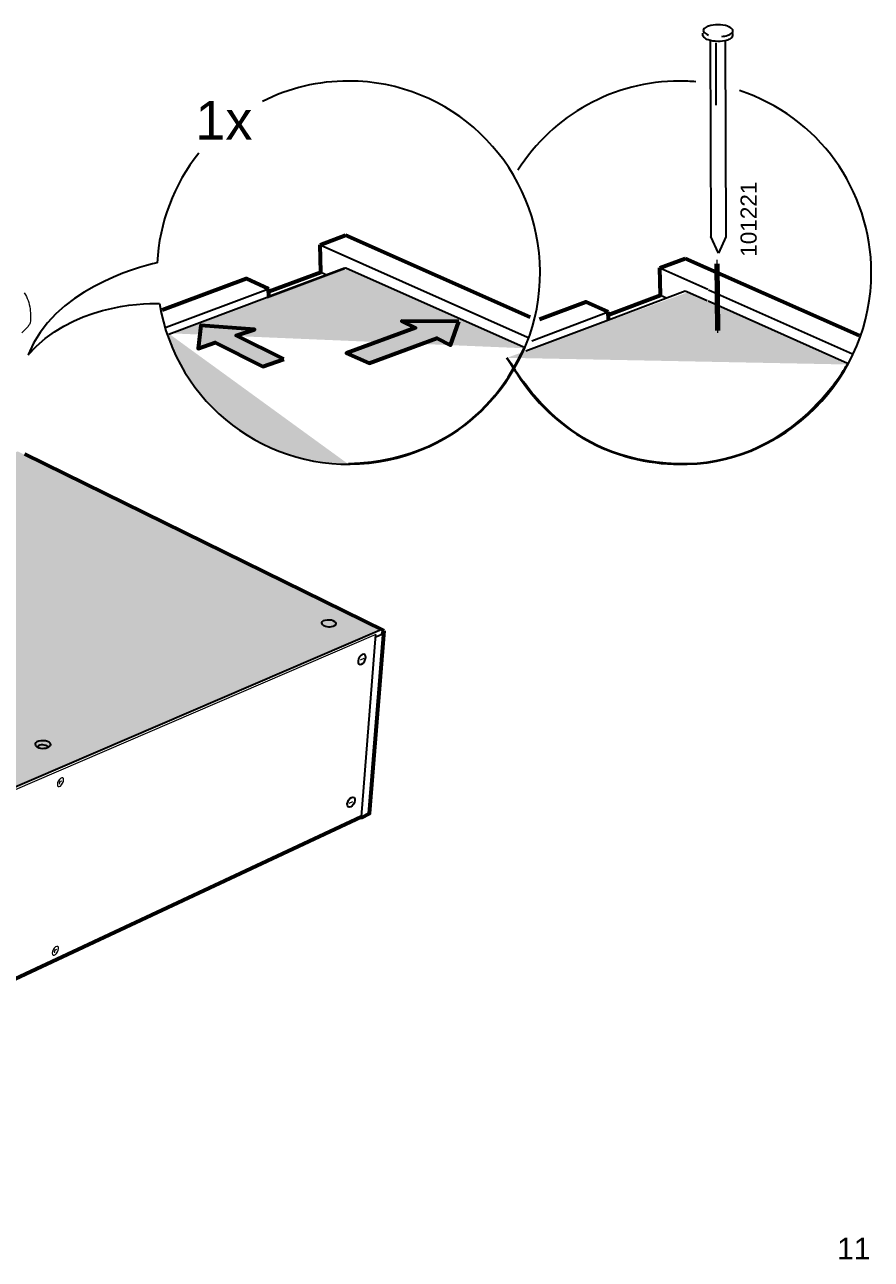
# Model space of a CAD drawing. Header units: metres. Extents: x -0.7 to 7.4, y 0 to 11.2.
# Drawn here: x 3.47 to 7.39, y 0.58 to 6.28 of the extents above; entities that cross this region are included whole.
import ezdxf

# ---------------------------------------------------------------- set-up
doc = ezdxf.new("R2010")
doc.units = ezdxf.units.M
doc.header["$MEASUREMENT"] = 0
doc.layers.add('PDF_Geometry', color=7, linetype='Continuous')
doc.layers.add('PDF_Text', color=7, linetype='Continuous')
doc.layers.add('PDF_Solid Fills', color=7, linetype='Continuous', true_color=0xc6c8ca)
doc.styles.add('PDF Arial', font='Arial.ttf')

msp = doc.modelspace()

# ---------------------------------------------------------------- hatches: boundary and pattern name
at = {"layer": 'PDF_Geometry', "true_color": 0xc6c8ca, "transparency": 33554559}
h = msp.add_hatch(color=9, dxfattribs=at)
h.paths.add_polyline_path([(4.1362, 4.8572), (4.9593, 5.1539), (5.782, 4.7878)], flags=0)
h.paths.add_polyline_path([(4.1362, 4.8572, 0.330618), (4.9695, 4.2515)], flags=0)
at = {"layer": 'PDF_Geometry', "transparency": 33554559}
for points in [[(5.4802, 4.9121), (5.2162, 4.9129), (5.279, 4.8822), (4.961, 4.7652), (5.065, 4.719), (5.3775, 4.834), (5.4416, 4.8026)], [(4.6709, 4.7371), (4.4507, 4.8472), (4.535, 4.8738), (4.2864, 4.8923), (4.2737, 4.787), (4.353, 4.814), (4.5737, 4.7037)]]:
    msp.add_hatch(color=256, dxfattribs=at).paths.add_polyline_path(points)
at = {"layer": 'PDF_Geometry', "true_color": 0xc6c8ca, "transparency": 33554559}
for points in [[(3.4267, 4.3059), (3.4403, 4.3108), (5.1107, 3.489), (1.9001, 2.1151), (0.3424, 3.1764)], [(3.4267, 4.3003), (3.4403, 4.3053), (5.1107, 3.4834), (1.9001, 2.1096), (0.3424, 3.1708)]]:
    msp.add_hatch(color=9, dxfattribs=at).paths.add_polyline_path(points)

# ---------------------------------------------------------------- linework, layer by layer
at = {"layer": 'PDF_Geometry', "lineweight": 25}
for points in [[(6.6964, 6.2293, 0.048208), (6.7236, 6.2349, 0.115375), (6.7439, 6.2468, 0.427525), (6.7438, 6.2639, 0.113911), (6.7234, 6.2763, 0.07786), (6.6789, 6.2838, 0.078345), (6.6345, 6.2775, 0.116739), (6.6141, 6.2656, 0.203943), (6.6105, 6.2571)], [(6.7457, 6.2427), (6.7457, 6.2332, -0.2076), (6.7421, 6.2247, -0.114863), (6.7217, 6.2128, -0.078769), (6.6773, 6.2064, -0.078122), (6.6328, 6.2139, -0.112283), (6.6124, 6.2263, -0.202008), (6.6086, 6.2349), (6.6086, 6.2444)], [(4.0953, 4.9949, 2.162803), (4.9697, 6.0234, 0.117644), (4.5712, 5.9287)], [(6.576, 6.0201, 0.020647), (6.5017, 6.0231, 0.257264), (5.7532, 5.6112)], [(5.7497, 4.6689, 0.259214), (6.5017, 4.2515, 0.414214), (7.3875, 5.1373, 0.324193), (6.7774, 5.9794)], [(4.8462, 3.514), (4.8469, 3.5127), (4.8478, 3.5114), (4.849, 3.5102), (4.8503, 3.5089), (4.8519, 3.5078), (4.8537, 3.5066), (4.8557, 3.5056, 0.281499), (4.912, 3.5097)], [(3.5217, 2.9526), (3.5224, 2.9511), (3.5235, 2.9497), (3.5248, 2.9483), (3.5263, 2.9469), (3.5281, 2.9456), (3.5301, 2.9443, 0.312318), (3.5915, 2.9507)]]:
    msp.add_lwpolyline(points, format="xyb", dxfattribs=at)
for points in [[(6.643, 6.2109), (6.6459, 5.304)], [(6.6684, 6.2), (6.6687, 5.911)], [(6.7115, 6.21), (6.7145, 5.3031)], [(4.8379, 5.2666), (5.7973, 4.8396)], [(6.6805, 5.2279), (6.6459, 5.304)], [(6.7145, 5.3031), (6.6805, 5.2279)], [(4.8412, 5.1399), (4.8693, 5.1277)], [(4.9518, 5.1584), (4.9566, 5.1602), (5.7797, 4.7936)], [(6.409, 5.1595), (6.6315, 5.0604)], [(4.127, 4.8853), (4.6001, 5.0628)], [(4.1385, 4.8532), (4.5929, 5.0238)], [(6.172, 4.9197), (6.5274, 5.0531)], [(6.4123, 5.0328), (6.4404, 5.0206)], [(6.5274, 5.0531), (6.537, 5.0489)], [(6.537, 5.0489), (6.6283, 5.0082)], [(6.6342, 5.0586), (7.3012, 4.7624)], [(6.6323, 5.007), (7.2775, 4.719)], [(5.7902, 4.7765), (6.1715, 4.9198)], [(5.817, 4.8228), (6.1711, 4.9557)], [(5.1124, 3.4834), (1.9028, 2.1032)], [(5.0297, 2.6207), (5.0956, 3.4637)], [(5.0949, 3.4547), (5.0961, 3.4541)], [(5.0961, 3.4541), (5.1243, 3.4662)], [(5.1243, 3.4662), (5.1251, 3.4767)], [(5.1251, 3.4767), (5.1345, 3.4807)]]:
    msp.add_lwpolyline(points, dxfattribs=at)
at = {"layer": 'PDF_Geometry', "lineweight": 53}
for points in [[(4.8379, 5.2666), (4.9556, 5.3103)], [(5.8098, 4.9308), (4.9556, 5.3103)], [(4.6, 5.0498), (4.8412, 5.1399), (4.8379, 5.2666)], [(6.409, 5.1595), (6.5267, 5.2031)], [(7.3307, 4.846), (6.5267, 5.2031)], [(6.1711, 4.9427), (6.4123, 5.0328), (6.409, 5.1595)], [(4.1084, 4.966), (4.4963, 5.1098), (4.6, 5.0628)], [(4.6008, 5.0271), (4.6, 5.0628)], [(5.8533, 4.9225), (6.0673, 5.0027), (6.1711, 4.9557)], [(6.1719, 4.92), (6.1711, 4.9557)], [(5.1345, 3.4807), (3.4734, 4.2986)], [(5.0283, 2.6201), (5.0309, 2.6186), (5.0675, 2.6358), (5.1345, 3.4807)], [(1.9726, 1.1911), (5.0297, 2.6207)]]:
    msp.add_lwpolyline(points, dxfattribs=at)
at = {"layer": 'PDF_Geometry', "lineweight": 18}
for points in [[(6.6776, 4.8593), (6.6743, 5.1961)], [(5.0956, 3.4637), (1.9477, 2.11), (1.948, 2.1001)], [(5.0249, 3.3467), (5.0414, 3.3544)], [(3.6338, 2.7776), (3.6384, 2.7857)], [(3.6344, 2.7721), (3.6338, 2.7776)], [(3.6384, 2.7857), (3.6434, 2.788)], [(4.9733, 2.685), (4.9898, 2.6927)], [(3.6105, 1.9981), (3.6151, 2.0062), (3.6201, 2.0085)], [(3.6111, 1.9926), (3.6105, 1.9981)]]:
    msp.add_lwpolyline(points, dxfattribs=at)
at = {"layer": 'PDF_Geometry', "lineweight": 35}
msp.add_lwpolyline([(4.5929, 5.0238), (4.9518, 5.1586)], dxfattribs=at)
at = {"layer": 'PDF_Geometry', "color": 7, "lineweight": 70, "true_color": 0xffffff}
msp.add_lwpolyline([(6.6774, 4.8697), (6.6744, 5.1777)], dxfattribs=at)
at = {"layer": 'PDF_Geometry', "lineweight": 18}
msp.add_lwpolyline([(3.4704, 5.0435, -0.115453), (3.4969, 4.9701), (3.4977, 4.9606), (3.4983, 4.9511), (3.4986, 4.9417), (3.4988, 4.9323), (3.4987, 4.9231), (3.4984, 4.9139), (3.4979, 4.9049), (3.4956, 4.9014), (3.4936, 4.8982), (3.4917, 4.8952), (3.4898, 4.8922), (3.4877, 4.8888), (3.4855, 4.8852), (3.4587, 4.8588)], format="xyb", dxfattribs=at)
at = {"layer": 'PDF_Geometry', "lineweight": 53}
for points in [[(5.4802, 4.9121), (5.2162, 4.9129), (5.279, 4.8822), (4.961, 4.7652), (5.065, 4.719), (5.3775, 4.834), (5.4416, 4.8026)], [(4.6709, 4.7371), (4.4507, 4.8472), (4.535, 4.8738), (4.2864, 4.8923), (4.2737, 4.787), (4.353, 4.814), (4.5737, 4.7037)]]:
    msp.add_lwpolyline(points, close=True, dxfattribs=at)
at = {"layer": 'PDF_Geometry', "lineweight": 25}
for centre, radius, start, end in [((6.6513, 6.2866), 0.0532, 225.8651, 251.7844), ((4.9655, 5.1388), 0.8817, 141.3442, 177.1127), ((3.5541, 2.916), 0.038, 43.8046, 130.7471)]:
    msp.add_arc(centre, radius, start, end, dxfattribs=at)
at = {"layer": 'PDF_Geometry', "lineweight": 18}
msp.add_arc((3.6134, 2.0255), 0.00664, 279.6447, 281.5946, dxfattribs=at)
at = {"layer": 'PDF_Geometry', "lineweight": 25}
for centre, major_axis, ratio, start_param, end_param in [((4.8793, 3.5156), (-0.0339, 0.0022), 0.456998, 2.896318, 6.528501), ((5.0315, 3.3498), (0.0119, 0.0229), 0.58736, 3.772195, 10.05538), ((3.5567, 2.9556), (-0.0358, 0.001), 0.48823, 2.911321, 6.511405), ((4.9816, 2.6888), (0.0122, 0.022), 0.577726, 3.812341499097628, 10.09552680627721)]:
    msp.add_ellipse(centre, major_axis=major_axis, ratio=ratio, start_param=start_param, end_param=end_param, dxfattribs=at)
for points in [[(6.6105, 6.2571), (6.6105, 6.2538), (6.6118, 6.2508), (6.6142, 6.2484)], [(4.0849, 5.1833), (3.9864, 5.1607), (3.6047, 5.0552), (3.4881, 4.7577)], [(3.4881, 4.7577), (3.6873, 4.9842), (4.0018, 4.9966), (4.0953, 4.9949)]]:
    msp.add_open_spline(points, degree=3, dxfattribs=at)
at = {"layer": 'PDF_Geometry', "lineweight": 35}
for points in [[(5.782, 4.7878), (5.74, 4.7085), (5.5598, 4.2716), (4.9695, 4.2515)], [(6.5355, 4.2515), (5.9971, 4.2454), (5.7897, 4.6153), (5.7023, 4.7436)], [(7.2764, 4.7127), (7.2764, 4.7127), (7.0391, 4.2629), (6.5355, 4.2515)]]:
    msp.add_open_spline(points, degree=3, dxfattribs=at)
at = {"layer": 'PDF_Geometry', "lineweight": 18}
for points in [[(3.648, 2.8014), (3.6425, 2.8042), (3.6333, 2.7975), (3.6276, 2.7864)], [(3.638, 2.7985), (3.6379, 2.7985), (3.6379, 2.7985), (3.6378, 2.7985)], [(3.6476, 2.7761), (3.6534, 2.7872), (3.6535, 2.7985), (3.648, 2.8014)], [(3.6276, 2.7864), (3.6218, 2.7753), (3.6217, 2.764), (3.6272, 2.7612)], [(3.6272, 2.7612), (3.6327, 2.7583), (3.6419, 2.765), (3.6476, 2.7761)], [(3.6043, 2.0069), (3.5986, 1.9958), (3.5984, 1.9845), (3.6039, 1.9816)], [(3.6247, 2.0219), (3.6192, 2.0247), (3.6101, 2.018), (3.6043, 2.0069)], [(3.6243, 1.9966), (3.6301, 2.0077), (3.6303, 2.019), (3.6247, 2.0219)], [(3.6039, 1.9816), (3.6095, 1.9788), (3.6186, 1.9855), (3.6243, 1.9966)]]:
    msp.add_open_spline(points, degree=3, dxfattribs=at)
at = {"layer": 'PDF_Solid Fills', "lineweight": 35, "transparency": 33554559}
msp.add_solid([(5.7023, 4.7436), (6.5355, 5.0455), (7.2764, 4.7127)], dxfattribs=at)

# ---------------------------------------------------------------- texts
at = {"layer": 'PDF_Text', "attachment_point": 7, "style": 'PDF Arial'}
for s, insert, char_height in [('1x', (4.2613, 5.7524), 0.17896), ('11', (7.2291, 0.5752), 0.09942)]:
    msp.add_mtext(s, dxfattribs=dict(at, insert=insert, char_height=char_height))
at = {"layer": 'PDF_Text', "insert": (6.8583, 5.2109), "char_height": 0.07456, "attachment_point": 7, "rotation": 90, "style": 'PDF Arial'}
msp.add_mtext('101221', dxfattribs=at)

doc.saveas('drawing.dxf')
